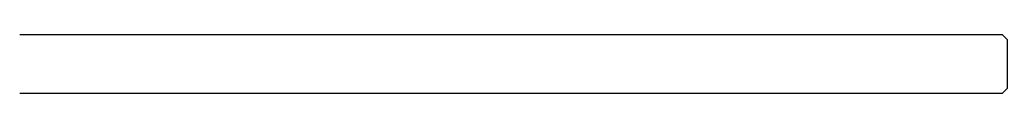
# Model space of a CAD drawing. Header units: millimetres. Extents: x 0 to 100, y 0 to 6.
import ezdxf

# ---------------------------------------------------------------- set-up
doc = ezdxf.new("R2010")
doc.units = ezdxf.units.MM
doc.header["$MEASUREMENT"] = 0

msp = doc.modelspace()

# ---------------------------------------------------------------- linework, layer by layer
msp.add_lwpolyline([(0, 6), (99.5, 6), (100, 5.5), (100, 0.5), (99.5, 0), (0, 0)])

doc.saveas('drawing.dxf')
